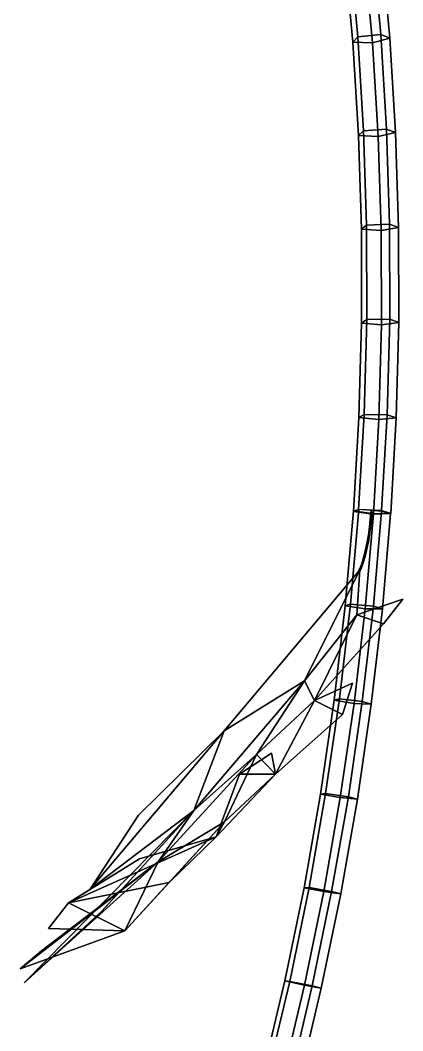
# Model space of a CAD drawing. Header units: metres. Extents: x -349 to 464, y -383 to 362.
# Drawn here: x -13.8 to 9, y -260.5 to -200.1 of the extents above; entities that cross this region are included whole.
import ezdxf

# ---------------------------------------------------------------- set-up
doc = ezdxf.new("R2010")
doc.units = ezdxf.units.M

msp = doc.modelspace()

# ---------------------------------------------------------------- linework, layer by layer
at = {"layer": 'Breeder_Leaf', "color": 3}
for points in [[(-1.6454, -242.5532, 497.408), (3.1505, -239.5759, 494.9636), (6.4564, -232.9577, 505.2908)], [(-1.6454, -242.5532, 497.408), (6.4564, -232.9577, 505.2908), (3.1505, -239.5759, 494.9636)], [(6.4564, -232.9577, 505.2908), (3.1505, -239.5759, 494.9636), (6.2863, -235.6433, 490.7096)], [(6.4564, -232.9577, 505.2908), (6.2863, -235.6433, 490.7096), (3.1505, -239.5759, 494.9636)], [(7.869, -236.1801, 477.5182), (9.02384, -234.6948, 484.1494), (6.2863, -235.6433, 490.7096)], [(7.869, -236.1801, 477.5182), (6.2863, -235.6433, 490.7096), (9.02384, -234.6948, 484.1494)], [(3.1505, -239.5759, 494.9636), (3.7493, -240.7431, 483.2739), (6.2863, -235.6433, 490.7096)], [(3.1505, -239.5759, 494.9636), (6.2863, -235.6433, 490.7096), (3.7493, -240.7431, 483.2739)], [(3.7493, -240.7431, 483.2739), (7.869, -236.1801, 477.5182), (6.2863, -235.6433, 490.7096)], [(3.7493, -240.7431, 483.2739), (6.2863, -235.6433, 490.7096), (7.869, -236.1801, 477.5182)], [(-1.6454, -242.5532, 497.408), (-3.4513, -247.3017, 489.5419), (3.1505, -239.5759, 494.9636)], [(-1.6454, -242.5532, 497.408), (3.1505, -239.5759, 494.9636), (-3.4513, -247.3017, 489.5419)], [(-3.4513, -247.3017, 489.5419), (0.281, -243.9745, 486.6135), (3.1505, -239.5759, 494.9636)], [(-3.4513, -247.3017, 489.5419), (3.1505, -239.5759, 494.9636), (0.281, -243.9745, 486.6135)], [(3.1505, -239.5759, 494.9636), (0.281, -243.9745, 486.6135), (3.7493, -240.7431, 483.2739)], [(3.1505, -239.5759, 494.9636), (3.7493, -240.7431, 483.2739), (0.281, -243.9745, 486.6135)], [(5.4281, -241.5911, 467.802), (6.02797, -239.7159, 475.4222), (3.7493, -240.7431, 483.2739)], [(5.4281, -241.5911, 467.802), (3.7493, -240.7431, 483.2739), (6.02797, -239.7159, 475.4222)], [(0.281, -243.9745, 486.6135), (1.419, -245.1337, 477.229), (3.7493, -240.7431, 483.2739)], [(0.281, -243.9745, 486.6135), (3.7493, -240.7431, 483.2739), (1.419, -245.1337, 477.229)], [(1.419, -245.1337, 477.229), (5.4281, -241.5911, 467.802), (3.7493, -240.7431, 483.2739)], [(1.419, -245.1337, 477.229), (3.7493, -240.7431, 483.2739), (5.4281, -241.5911, 467.802)], [(-1.6454, -242.5532, 497.408), (-9.6483, -252.0119, 492.6858), (-3.4513, -247.3017, 489.5419)], [(-1.6454, -242.5532, 497.408), (-3.4513, -247.3017, 489.5419), (-9.6483, -252.0119, 492.6858)], [(-1.6454, -242.5532, 497.408), (-6.7666, -247.5945, 496.9235), (-9.6483, -252.0119, 492.6858)], [(-1.6454, -242.5532, 497.408), (-9.6483, -252.0119, 492.6858), (-6.7666, -247.5945, 496.9235)], [(-3.4513, -247.3017, 489.5419), (-5.5898, -250.3831, 482.587), (0.281, -243.9745, 486.6135)], [(-3.4513, -247.3017, 489.5419), (0.281, -243.9745, 486.6135), (-5.5898, -250.3831, 482.587)], [(-5.5898, -250.3831, 482.587), (-1.6244, -247.995, 480.2098), (0.281, -243.9745, 486.6135)], [(-5.5898, -250.3831, 482.587), (0.281, -243.9745, 486.6135), (-1.6244, -247.995, 480.2098)], [(0.281, -243.9745, 486.6135), (-1.6244, -247.995, 480.2098), (1.419, -245.1337, 477.229)], [(0.281, -243.9745, 486.6135), (1.419, -245.1337, 477.229), (-1.6244, -247.995, 480.2098)], [(-0.7251, -245.1469, 463.8962), (1.1876, -243.8916, 468.2854), (1.419, -245.1337, 477.229)], [(-0.7251, -245.1469, 463.8962), (1.419, -245.1337, 477.229), (1.1876, -243.8916, 468.2854)], [(-1.6244, -247.995, 480.2098), (-2.1201, -248.8812, 470.0015), (1.419, -245.1337, 477.229)], [(-1.6244, -247.995, 480.2098), (1.419, -245.1337, 477.229), (-2.1201, -248.8812, 470.0015)], [(-2.1201, -248.8812, 470.0015), (-0.7251, -245.1469, 463.8962), (1.419, -245.1337, 477.229)], [(-2.1201, -248.8812, 470.0015), (1.419, -245.1337, 477.229), (-0.7251, -245.1469, 463.8962)], [(-3.4513, -247.3017, 489.5419), (-13.5971, -257.5945, 483.495), (-5.5898, -250.3831, 482.587)], [(-3.4513, -247.3017, 489.5419), (-5.5898, -250.3831, 482.587), (-13.5971, -257.5945, 483.495)], [(-3.4513, -247.3017, 489.5419), (-8.94, -253.3266, 488.4368), (-13.5971, -257.5945, 483.495)], [(-3.4513, -247.3017, 489.5419), (-13.5971, -257.5945, 483.495), (-8.94, -253.3266, 488.4368)], [(-5.5898, -250.3831, 482.587), (-7.5755, -254.4903, 475.1696), (-1.6244, -247.995, 480.2098)], [(-5.5898, -250.3831, 482.587), (-1.6244, -247.995, 480.2098), (-7.5755, -254.4903, 475.1696)], [(-7.5755, -254.4903, 475.1696), (-4.9301, -251.6147, 472.5615), (-1.6244, -247.995, 480.2098)], [(-7.5755, -254.4903, 475.1696), (-1.6244, -247.995, 480.2098), (-4.9301, -251.6147, 472.5615)], [(-1.6244, -247.995, 480.2098), (-4.9301, -251.6147, 472.5615), (-2.1201, -248.8812, 470.0015)], [(-1.6244, -247.995, 480.2098), (-2.1201, -248.8812, 470.0015), (-4.9301, -251.6147, 472.5615)], [(-4.9301, -251.6147, 472.5615), (-10.9403, -252.8123, 463.7946), (-2.1201, -248.8812, 470.0015)], [(-4.9301, -251.6147, 472.5615), (-2.1201, -248.8812, 470.0015), (-10.9403, -252.8123, 463.7946)], [(-10.9403, -252.8123, 463.7946), (-6.7038, -250.1962, 465.2905), (-2.1201, -248.8812, 470.0015)], [(-10.9403, -252.8123, 463.7946), (-2.1201, -248.8812, 470.0015), (-6.7038, -250.1962, 465.2905)], [(-5.5898, -250.3831, 482.587), (-13.8249, -256.7691, 475.3697), (-7.5755, -254.4903, 475.1696)], [(-5.5898, -250.3831, 482.587), (-7.5755, -254.4903, 475.1696), (-13.8249, -256.7691, 475.3697)], [(-5.5898, -250.3831, 482.587), (-12.5624, -255.6773, 478.4055), (-13.8249, -256.7691, 475.3697)], [(-5.5898, -250.3831, 482.587), (-13.8249, -256.7691, 475.3697), (-12.5624, -255.6773, 478.4055)], [(-7.5755, -254.4903, 475.1696), (-10.9403, -252.8123, 463.7946), (-4.9301, -251.6147, 472.5615)], [(-7.5755, -254.4903, 475.1696), (-4.9301, -251.6147, 472.5615), (-10.9403, -252.8123, 463.7946)], [(-7.5755, -254.4903, 475.1696), (-12.1318, -254.3539, 469.5004), (-10.9403, -252.8123, 463.7946)], [(-7.5755, -254.4903, 475.1696), (-10.9403, -252.8123, 463.7946), (-12.1318, -254.3539, 469.5004)]]:
    msp.add_3dface(points, dxfattribs=at)
at = {"layer": 'Breeder_Petiole', "color": 3}
for points in [[(7.1873, -195.3963, 502.6548), (7.7045, -201.0033, 503.8316), (6.3356, -201.1484, 503.7407), (5.8229, -195.5828, 502.5726)], [(7.7302, -195.6162, 501.4058), (8.2462, -201.2159, 502.5808), (7.7045, -201.0033, 503.8316), (7.1873, -195.3963, 502.6548)], [(5.8229, -195.5828, 502.5726), (6.3356, -201.1484, 503.7407), (6.02989, -201.4565, 502.4067), (5.5212, -195.9243, 501.2458)], [(5.5212, -195.9243, 501.2458), (6.02989, -201.4565, 502.4067), (7.2172, -201.4944, 501.7052), (6.7064, -195.9407, 500.5399)], [(6.7064, -195.9407, 500.5399), (7.2172, -201.4944, 501.7052), (8.2462, -201.2159, 502.5808), (7.7302, -195.6162, 501.4058)], [(6.3356, -201.1484, 503.7407), (6.6812, -206.7471, 504.8075), (6.3725, -207.0216, 503.4668), (6.02989, -201.4565, 502.4067)], [(7.7045, -201.0033, 503.8316), (8.05342, -206.6436, 504.9063), (6.6812, -206.7471, 504.8075), (6.3356, -201.1484, 503.7407)], [(7.2172, -201.4944, 501.7052), (7.5613, -207.0811, 502.7693), (8.5942, -206.8488, 503.6539), (8.2462, -201.2159, 502.5808)], [(8.2462, -201.2159, 502.5808), (8.5942, -206.8488, 503.6539), (8.05342, -206.6436, 504.9063), (7.7045, -201.0033, 503.8316)], [(6.02989, -201.4565, 502.4067), (6.3725, -207.0216, 503.4668), (7.5613, -207.0811, 502.7693), (7.2172, -201.4944, 501.7052)], [(6.6812, -206.7471, 504.8075), (6.8594, -212.3722, 505.7717), (6.5487, -212.6129, 504.425), (6.3725, -207.0216, 503.4668)], [(8.05342, -206.6436, 504.9063), (8.2336, -212.3106, 505.8777), (6.8594, -212.3722, 505.7717), (6.6812, -206.7471, 504.8075)], [(7.5613, -207.0811, 502.7693), (7.7383, -212.6941, 503.731), (8.7736, -212.5084, 504.6237), (8.5942, -206.8488, 503.6539)], [(8.5942, -206.8488, 503.6539), (8.7736, -212.5084, 504.6237), (8.2336, -212.3106, 505.8777), (8.05342, -206.6436, 504.9063)], [(6.3725, -207.0216, 503.4668), (6.5487, -212.6129, 504.425), (7.7383, -212.6941, 503.731), (7.5613, -207.0811, 502.7693)], [(6.8594, -212.3722, 505.7717), (6.8699, -218.017, 506.6321), (6.5582, -218.2236, 505.28), (6.5487, -212.6129, 504.425)], [(6.5487, -212.6129, 504.425), (6.5582, -218.2236, 505.28), (7.748, -218.3267, 504.5892), (7.7383, -212.6941, 503.731)], [(8.2336, -212.3106, 505.8777), (8.2448, -217.9973, 506.7444), (6.8699, -218.017, 506.6321), (6.8594, -212.3722, 505.7717)], [(7.7383, -212.6941, 503.731), (7.748, -218.3267, 504.5892), (8.7843, -218.1877, 505.4891), (8.7736, -212.5084, 504.6237)], [(8.7736, -212.5084, 504.6237), (8.7843, -218.1877, 505.4891), (8.2448, -217.9973, 506.7444), (8.2336, -212.3106, 505.8777)], [(6.8699, -218.017, 506.6321), (6.7127, -223.6745, 507.3878), (6.401, -223.847, 506.0309), (6.5582, -218.2236, 505.28)], [(6.5582, -218.2236, 505.28), (6.401, -223.847, 506.0309), (7.5902, -223.972, 505.3429), (7.748, -218.3267, 504.5892)], [(8.2448, -217.9973, 506.7444), (8.08706, -223.697, 507.5058), (6.7127, -223.6745, 507.3878), (6.8699, -218.017, 506.6321)], [(7.748, -218.3267, 504.5892), (7.5902, -223.972, 505.3429), (8.6263, -223.8798, 506.2492), (8.7843, -218.1877, 505.4891)], [(8.7843, -218.1877, 505.4891), (8.6263, -223.8798, 506.2492), (8.08706, -223.697, 507.5058), (8.2448, -217.9973, 506.7444)], [(6.7127, -223.6745, 507.3878), (6.3878, -229.338, 508.0379), (6.07725, -229.4763, 506.6768), (6.401, -223.847, 506.0309)], [(8.08706, -223.697, 507.5058), (7.7604, -229.4027, 508.1607), (6.3878, -229.338, 508.0379), (6.7127, -223.6745, 507.3878)], [(8.6263, -223.8798, 506.2492), (8.2996, -229.5779, 506.903), (7.7604, -229.4027, 508.1607), (8.08706, -223.697, 507.5058)], [(6.401, -223.847, 506.0309), (6.07725, -229.4763, 506.6768), (7.2653, -229.6232, 505.9912), (7.5902, -223.972, 505.3429)], [(7.5902, -223.972, 505.3429), (7.2653, -229.6232, 505.9912), (8.2996, -229.5779, 506.903), (8.6263, -223.8798, 506.2492)], [(6.3885, -229.332, 508.0375), (5.8957, -235.0006, 508.5818), (5.5872, -235.1048, 507.2172), (6.08, -229.4362, 506.6729)], [(6.08, -229.4362, 506.6729), (5.5872, -235.1048, 507.2172), (6.7735, -235.2736, 506.5335), (7.2662, -229.605, 505.9893)], [(7.7581, -229.4389, 508.1643), (7.2653, -235.1075, 508.7086), (5.8957, -235.0006, 508.5818), (6.3885, -229.332, 508.0375)], [(7.2662, -229.605, 505.9893), (6.7735, -235.2736, 506.5335), (7.8046, -235.2752, 507.4499), (8.2974, -229.6066, 506.9057)], [(7.1267, -229.4812, 507.1855), (7.08784, -229.9476, 507.1826), (7.07765, -229.9465, 507.1358), (7.1165, -229.48, 507.1384)], [(7.1165, -229.48, 507.1384), (7.07765, -229.9465, 507.1358), (7.1183, -229.9498, 507.1123), (7.1574, -229.4834, 507.1147)], [(7.1738, -229.4852, 507.1898), (7.1345, -229.9515, 507.1869), (7.08784, -229.9476, 507.1826), (7.1267, -229.4812, 507.1855)], [(7.1574, -229.4834, 507.1147), (7.1183, -229.9498, 507.1123), (7.1533, -229.9529, 507.1437), (7.1927, -229.4865, 507.1463)], [(7.1927, -229.4865, 507.1463), (7.1533, -229.9529, 507.1437), (7.1345, -229.9515, 507.1869), (7.1738, -229.4852, 507.1898)], [(8.2974, -229.6066, 506.9057), (7.8046, -235.2752, 507.4499), (7.2653, -235.1075, 508.7086), (7.7581, -229.4389, 508.1643)], [(7.08784, -229.9476, 507.1826), (7.03673, -230.412, 507.1235), (7.02718, -230.4052, 507.0775), (7.07765, -229.9465, 507.1358)], [(7.07765, -229.9465, 507.1358), (7.02718, -230.4052, 507.0775), (7.06771, -230.4067, 507.0543), (7.1183, -229.9498, 507.1123)], [(7.1345, -229.9515, 507.1869), (7.08294, -230.4177, 507.1277), (7.03673, -230.412, 507.1235), (7.08784, -229.9476, 507.1826)], [(7.1183, -229.9498, 507.1123), (7.06771, -230.4067, 507.0543), (7.1019, -230.4144, 507.0851), (7.1533, -229.9529, 507.1437)], [(7.1533, -229.9529, 507.1437), (7.1019, -230.4144, 507.0851), (7.08294, -230.4177, 507.1277), (7.1345, -229.9515, 507.1869)], [(6.9656, -230.8521, 506.9644), (6.8939, -231.2807, 506.7983), (6.9343, -231.2789, 506.7763), (7.00609, -230.852, 506.9417)], [(6.9744, -230.8646, 507.009), (6.9018, -231.2985, 506.8409), (6.8939, -231.2807, 506.7983), (6.9656, -230.8521, 506.9644)], [(7.02007, -230.8719, 507.0128), (6.9469, -231.3073, 506.8441), (6.9018, -231.2985, 506.8409), (6.9744, -230.8646, 507.009)], [(7.00609, -230.852, 506.9417), (6.9343, -231.2789, 506.7763), (6.9668, -231.2953, 506.8044), (7.03953, -230.8641, 506.9714)], [(7.03953, -230.8641, 506.9714), (6.9668, -231.2953, 506.8044), (6.9469, -231.3073, 506.8441), (7.02007, -230.8719, 507.0128)], [(7.03673, -230.412, 507.1235), (6.9744, -230.8646, 507.009), (6.9656, -230.8521, 506.9644), (7.02718, -230.4052, 507.0775)], [(7.02718, -230.4052, 507.0775), (6.9656, -230.8521, 506.9644), (7.00609, -230.852, 506.9417), (7.06771, -230.4067, 507.0543)], [(7.08294, -230.4177, 507.1277), (7.02007, -230.8719, 507.0128), (6.9744, -230.8646, 507.009), (7.03673, -230.412, 507.1235)], [(7.06771, -230.4067, 507.0543), (7.00609, -230.852, 506.9417), (7.03953, -230.8641, 506.9714), (7.1019, -230.4144, 507.0851)], [(7.1019, -230.4144, 507.0851), (7.03953, -230.8641, 506.9714), (7.02007, -230.8719, 507.0128), (7.08294, -230.4177, 507.1277)], [(6.8939, -231.2807, 506.7983), (6.8132, -231.6844, 506.5817), (6.8536, -231.6811, 506.5605), (6.9343, -231.2789, 506.7763)], [(6.9018, -231.2985, 506.8409), (6.8201, -231.7071, 506.6216), (6.8132, -231.6844, 506.5817), (6.8939, -231.2807, 506.7983)], [(6.9469, -231.3073, 506.8441), (6.8645, -231.7174, 506.6241), (6.8201, -231.7071, 506.6216), (6.9018, -231.2985, 506.8409)], [(6.9343, -231.2789, 506.7763), (6.8536, -231.6811, 506.5605), (6.8851, -231.7014, 506.5866), (6.9668, -231.2953, 506.8044)], [(6.9668, -231.2953, 506.8044), (6.8851, -231.7014, 506.5866), (6.8645, -231.7174, 506.6241), (6.9469, -231.3073, 506.8441)], [(6.7247, -232.0571, 506.3178), (6.6296, -232.3932, 506.0106), (6.67, -232.3874, 505.9916), (6.765, -232.0524, 506.2977)], [(6.7305, -232.0844, 506.3544), (6.6343, -232.4246, 506.0435), (6.6296, -232.3932, 506.0106), (6.7247, -232.0571, 506.3178)], [(6.7742, -232.096, 506.3561), (6.6774, -232.4374, 506.0441), (6.6343, -232.4246, 506.0435), (6.7305, -232.0844, 506.3544)], [(6.765, -232.0524, 506.2977), (6.67, -232.3874, 505.9916), (6.6993, -232.4145, 506.0122), (6.7955, -232.0764, 506.3212)], [(6.7955, -232.0764, 506.3212), (6.6993, -232.4145, 506.0122), (6.6774, -232.4374, 506.0441), (6.7742, -232.096, 506.3561)], [(6.8132, -231.6844, 506.5817), (6.7247, -232.0571, 506.3178), (6.765, -232.0524, 506.2977), (6.8536, -231.6811, 506.5605)], [(6.8201, -231.7071, 506.6216), (6.7305, -232.0844, 506.3544), (6.7247, -232.0571, 506.3178), (6.8132, -231.6844, 506.5817)], [(6.8645, -231.7174, 506.6241), (6.7742, -232.096, 506.3561), (6.7305, -232.0844, 506.3544), (6.8201, -231.7071, 506.6216)], [(6.8536, -231.6811, 506.5605), (6.765, -232.0524, 506.2977), (6.7955, -232.0764, 506.3212), (6.8851, -231.7014, 506.5866)], [(6.8851, -231.7014, 506.5866), (6.7955, -232.0764, 506.3212), (6.7742, -232.096, 506.3561), (6.8645, -231.7174, 506.6241)], [(6.5295, -232.6878, 505.6646), (6.4256, -232.9362, 505.2852), (6.4663, -232.9282, 505.2688), (6.5699, -232.6809, 505.647)], [(6.5329, -232.7227, 505.6934), (6.4278, -232.9743, 505.3095), (6.4256, -232.9362, 505.2852), (6.5295, -232.6878, 505.6646)], [(6.5753, -232.7365, 505.6928), (6.4698, -232.9891, 505.3077), (6.4278, -232.9743, 505.3095), (6.5329, -232.7227, 505.6934)], [(6.5699, -232.6809, 505.647), (6.4663, -232.9282, 505.2688), (6.4935, -232.9608, 505.2827), (6.598, -232.7108, 505.6643)], [(6.598, -232.7108, 505.6643), (6.4935, -232.9608, 505.2827), (6.4698, -232.9891, 505.3077), (6.5753, -232.7365, 505.6928)], [(6.6296, -232.3932, 506.0106), (6.5295, -232.6878, 505.6646), (6.5699, -232.6809, 505.647), (6.67, -232.3874, 505.9916)], [(6.6343, -232.4246, 506.0435), (6.5329, -232.7227, 505.6934), (6.5295, -232.6878, 505.6646), (6.6296, -232.3932, 506.0106)], [(6.6774, -232.4374, 506.0441), (6.5753, -232.7365, 505.6928), (6.5329, -232.7227, 505.6934), (6.6343, -232.4246, 506.0435)], [(6.67, -232.3874, 505.9916), (6.5699, -232.6809, 505.647), (6.598, -232.7108, 505.6643), (6.6993, -232.4145, 506.0122)], [(6.6993, -232.4145, 506.0122), (6.598, -232.7108, 505.6643), (6.5753, -232.7365, 505.6928), (6.6774, -232.4374, 506.0441)], [(5.8957, -235.0006, 508.5818), (5.2369, -240.6556, 509.0186), (4.9314, -240.7256, 507.6512), (5.5872, -235.1048, 507.2172)], [(5.5872, -235.1048, 507.2172), (4.9314, -240.7256, 507.6512), (6.1153, -240.9162, 506.969), (6.7735, -235.2736, 506.5335)], [(7.2653, -235.1075, 508.7086), (6.6023, -240.8046, 509.1487), (5.2369, -240.6556, 509.0186), (5.8957, -235.0006, 508.5818)], [(7.8046, -235.2752, 507.4499), (7.142, -240.9648, 507.8892), (6.6023, -240.8046, 509.1487), (7.2653, -235.1075, 508.7086)], [(6.7735, -235.2736, 506.5335), (6.1153, -240.9162, 506.969), (7.142, -240.9648, 507.8892), (7.8046, -235.2752, 507.4499)], [(5.2369, -240.6556, 509.0186), (4.4122, -246.296, 509.3481), (4.1108, -246.3319, 507.9785), (4.9314, -240.7256, 507.6512)], [(4.9314, -240.7256, 507.6512), (4.1108, -246.3319, 507.9785), (5.2916, -246.5444, 507.2974), (6.1153, -240.9162, 506.969)], [(6.6023, -240.8046, 509.1487), (5.7721, -246.4872, 509.4806), (4.4122, -246.296, 509.3481), (5.2369, -240.6556, 509.0186)], [(6.1153, -240.9162, 506.969), (5.2916, -246.5444, 507.2974), (6.3124, -246.6397, 508.2205), (7.142, -240.9648, 507.8892)], [(7.142, -240.9648, 507.8892), (6.3124, -246.6397, 508.2205), (5.7721, -246.4872, 509.4806), (6.6023, -240.8046, 509.1487)], [(4.4122, -246.296, 509.3481), (3.4226, -251.9152, 509.5699), (3.1262, -251.917, 508.1987), (4.1108, -246.3319, 507.9785)], [(4.1108, -246.3319, 507.9785), (3.1262, -251.917, 508.1987), (4.3033, -252.1512, 507.5183), (5.2916, -246.5444, 507.2974)], [(5.7721, -246.4872, 509.4806), (4.7757, -252.1482, 509.704), (3.4226, -251.9152, 509.5699), (4.4122, -246.296, 509.3481)], [(5.2916, -246.5444, 507.2974), (4.3033, -252.1512, 507.5183), (5.3169, -252.2933, 508.4433), (6.3124, -246.6397, 508.2205)], [(6.3124, -246.6397, 508.2205), (5.3169, -252.2933, 508.4433), (4.7757, -252.1482, 509.704), (5.7721, -246.4872, 509.4806)], [(3.4226, -251.9152, 509.5699), (2.2691, -257.5062, 509.6837), (1.9788, -257.4742, 508.3115), (3.1262, -251.917, 508.1987)], [(3.1262, -251.917, 508.1987), (1.9788, -257.4742, 508.3115), (3.1516, -257.73, 507.6315), (4.3033, -252.1512, 507.5183)], [(4.7757, -252.1482, 509.704), (3.6143, -257.781, 509.8186), (2.2691, -257.5062, 509.6837), (3.4226, -251.9152, 509.5699)], [(4.3033, -252.1512, 507.5183), (3.1516, -257.73, 507.6315), (4.1566, -257.9185, 508.5576), (5.3169, -252.2933, 508.4433)], [(5.3169, -252.2933, 508.4433), (4.1566, -257.9185, 508.5576), (3.6143, -257.781, 509.8186), (4.7757, -252.1482, 509.704)], [(2.2691, -257.5062, 509.6837), (0.9533, -263.0625, 509.6895), (0.67, -262.9967, 508.317), (1.9788, -257.4742, 508.3115)], [(1.9788, -257.4742, 508.3115), (0.67, -262.9967, 508.317), (1.8378, -263.274, 507.6368), (3.1516, -257.73, 507.6315)], [(3.6143, -257.781, 509.8186), (2.2893, -263.3788, 509.8244), (0.9533, -263.0625, 509.6895), (2.2691, -257.5062, 509.6837)], [(3.1516, -257.73, 507.6315), (1.8378, -263.274, 507.6368), (2.8328, -263.5088, 508.5631), (4.1566, -257.9185, 508.5576)], [(4.1566, -257.9185, 508.5576), (2.8328, -263.5088, 508.5631), (2.2893, -263.3788, 509.8244), (3.6143, -257.781, 509.8186)]]:
    msp.add_3dface(points, dxfattribs=at)

doc.saveas('drawing.dxf')
